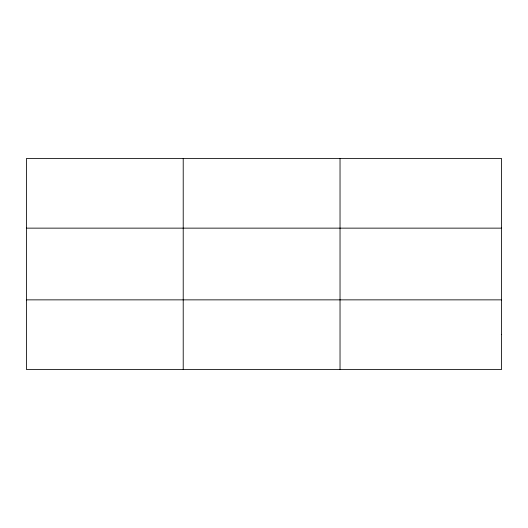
<?xml version="1.0" encoding="UTF-8"?>
<svg xmlns="http://www.w3.org/2000/svg" width="528" height="528" viewBox="0 0 528 528"><rect width="100%" height="100%" fill="white"/><g stroke="black" fill="none" stroke-linecap="round" stroke-linejoin="round"><path stroke-width="0.79" d="M183.216 158.539L183.216 369.461M340.032 158.539L340.032 369.461M26.4 228.142L501.6 228.142M26.4 299.858L501.6 299.858M501.6 334.66L501.6 369.461L26.4 369.461L26.4 158.539L501.6 158.539L501.6 334.66"/></g></svg>
